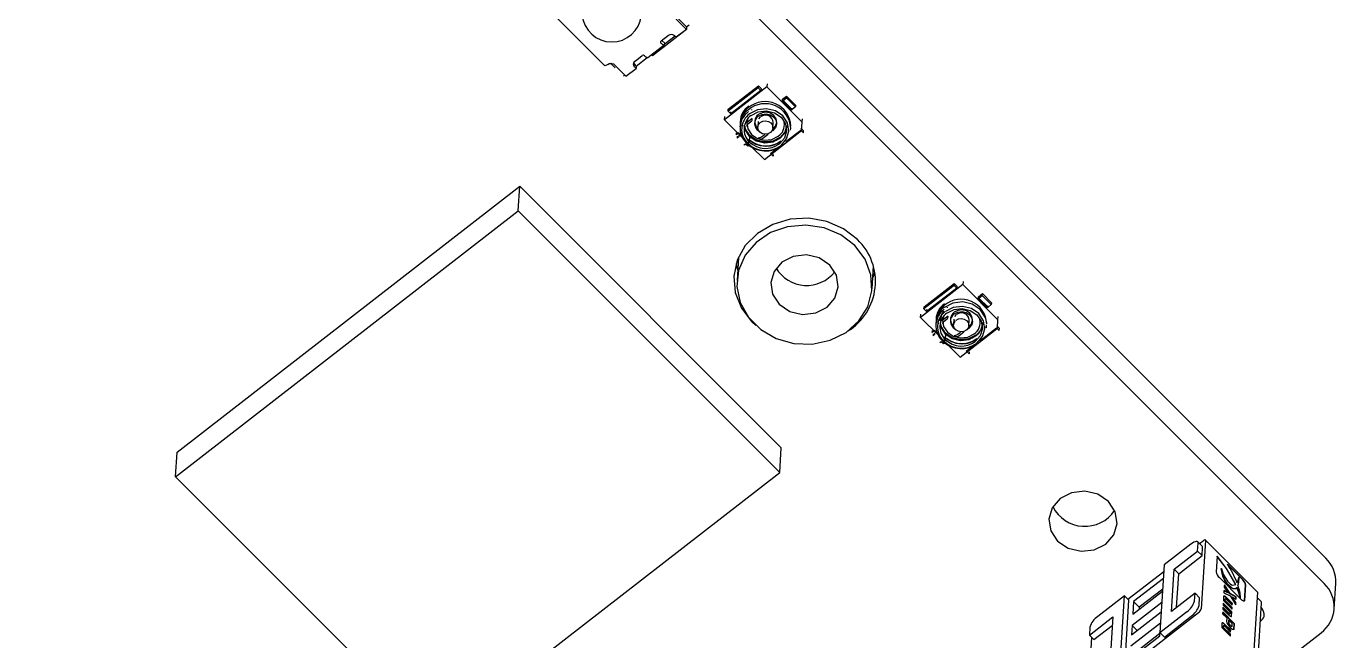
# Model space of a CAD drawing. Header units: millimetres. Extents: x 2 to 1109, y 2 to 430.
# Drawn here: x 472.57 to 511.3, y 367.65 to 385.83 of the extents above; entities that cross this region are included whole.
import ezdxf

# ---------------------------------------------------------------- set-up
doc = ezdxf.new("R2010")
doc.units = ezdxf.units.MM
doc.header["$LTSCALE"] = 0.5
doc.layers.add('几何体', color=7, linetype='Continuous')

msp = doc.modelspace()

# ---------------------------------------------------------------- linework, layer by layer
at = {"layer": '几何体'}
for p, q in [((510.998, 370.098), (472.618, 408.478)), ((510.95, 369.346), (472.571, 407.725)), ((487.932, 386.397), (489.666, 384.663)), ((491.761, 386.14), (492.097, 385.804)), ((492.055, 385.704), (491.087, 384.952)), ((492.092, 385.734), (491.794, 385.503)), ((492.054, 385.704), (492.055, 385.704)), ((492.055, 385.704), (492.055, 385.705)), ((492.097, 385.804), (492.092, 385.734)), ((492.097, 385.804), (492.178, 385.867)), ((491.368, 385.409), (491.464, 385.313)), ((491.446, 385.331), (491.444, 385.3)), ((491.464, 385.313), (491.756, 385.54)), ((490.952, 384.906), (491.436, 385.281)), ((491.087, 384.952), (491.054, 384.985)), ((489.868, 384.726), (489.861, 384.721)), ((489.861, 384.721), (489.988, 384.594)), ((490.305, 384.346), (490.603, 384.578)), ((490.607, 384.648), (490.603, 384.578)), ((490.607, 384.648), (490.934, 384.902)), ((490.228, 384.354), (490.267, 384.384)), ((494.475, 384.03), (493.223, 383.058)), ((494.218, 384.009), (493.325, 383.315)), ((493.328, 383.371), (494.222, 384.065)), ((494.298, 383.929), (493.405, 383.235)), ((494.222, 384.065), (494.218, 384.009)), ((494.298, 383.929), (494.218, 384.009)), ((494.222, 384.065), (494.302, 383.985)), ((494.302, 383.985), (494.298, 383.929)), ((494.481, 384.124), (494.475, 384.03)), ((495.515, 382.99), (494.475, 384.03)), ((494.934, 383.67), (495.053, 383.763)), ((495.05, 383.706), (495.053, 383.763)), ((495.053, 383.763), (495.32, 383.496)), ((494.931, 383.621), (494.934, 383.67)), ((494.931, 383.621), (494.953, 383.631)), ((495.197, 383.354), (494.931, 383.621)), ((494.953, 383.631), (495.05, 383.706)), ((495.219, 383.365), (494.953, 383.631)), ((495.05, 383.706), (495.316, 383.44)), ((495.201, 383.404), (495.197, 383.354)), ((495.316, 383.44), (495.219, 383.365)), ((495.32, 383.496), (495.316, 383.44)), ((493.223, 383.058), (493.229, 383.153)), ((493.223, 383.058), (493.771, 382.511)), ((493.325, 383.315), (493.328, 383.371)), ((493.405, 383.235), (493.325, 383.315)), ((493.405, 383.235), (493.408, 383.291)), ((493.837, 383.308), (493.758, 383.217)), ((494.039, 383.1), (493.89, 382.984)), ((493.924, 382.951), (494.008, 383.016)), ((494.015, 383.366), (494.014, 383.344)), ((494.015, 383.366), (494.014, 383.344)), ((494.214, 383.009), (494.203, 382.844)), ((494.235, 383.084), (494.288, 383.145)), ((495.197, 383.354), (495.219, 383.365)), ((495.499, 382.741), (495.515, 382.99)), ((495.515, 382.99), (495.521, 383.084)), ((493.646, 382.676), (493.571, 382.618)), ((493.571, 382.618), (493.575, 382.675)), ((493.642, 382.608), (493.638, 382.552)), ((493.646, 382.676), (493.722, 382.6)), ((493.681, 382.906), (493.677, 382.849)), ((493.891, 382.896), (493.879, 382.863)), ((493.881, 382.892), (493.893, 382.924)), ((494.408, 382.616), (494.324, 382.551)), ((494.357, 382.518), (494.506, 382.633)), ((494.397, 381.885), (495.499, 382.741)), ((494.594, 382.695), (494.578, 382.68)), ((494.652, 382.816), (494.663, 382.981)), ((495.036, 382.417), (495.472, 382.755)), ((495.175, 382.755), (495.178, 382.812)), ((495.182, 382.873), (495.184, 382.91)), ((495.552, 382.675), (495.472, 382.755)), ((495.475, 382.812), (495.555, 382.732)), ((495.499, 382.741), (495.505, 382.835)), ((495.552, 382.675), (495.555, 382.732)), ((493.597, 382.573), (493.593, 382.517)), ((493.638, 382.552), (493.593, 382.517)), ((493.793, 382.317), (493.838, 382.352)), ((493.838, 382.352), (493.905, 382.285)), ((493.898, 382.37), (493.862, 382.374)), ((493.872, 382.364), (493.908, 382.36)), ((493.95, 382.41), (493.898, 382.37)), ((493.905, 382.285), (493.979, 382.343)), ((493.908, 382.36), (493.96, 382.4)), ((493.961, 382.586), (493.95, 382.41)), ((493.96, 382.4), (493.971, 382.576)), ((494.009, 382.272), (494.397, 381.885)), ((494.219, 382.523), (494.258, 382.529)), ((494.578, 382.062), (494.815, 382.246)), ((494.854, 382.504), (494.855, 382.526)), ((494.854, 382.505), (494.855, 382.526)), ((494.578, 382.062), (494.658, 381.982)), ((494.661, 382.038), (494.658, 381.982)), ((477.034, 373.232), (487.163, 381.094)), ((487.118, 380.365), (487.163, 381.094)), ((487.163, 381.094), (494.897, 373.361)), ((476.989, 372.503), (487.118, 380.365)), ((487.118, 380.365), (494.851, 372.632)), ((493.631, 378.99), (493.589, 378.309)), ((497.581, 378.058), (497.624, 378.74)), ((500.266, 378.184), (499.015, 377.213)), ((500.01, 378.163), (499.116, 377.47)), ((499.12, 377.526), (500.013, 378.22)), ((500.09, 378.083), (499.196, 377.39)), ((500.013, 378.22), (500.01, 378.163)), ((500.09, 378.083), (500.01, 378.163)), ((500.013, 378.22), (500.093, 378.14)), ((500.093, 378.14), (500.09, 378.083)), ((500.272, 378.279), (500.266, 378.184)), ((501.306, 377.144), (500.266, 378.184)), ((500.722, 377.776), (500.725, 377.825)), ((500.722, 377.776), (500.744, 377.786)), ((500.989, 377.509), (500.722, 377.776)), ((500.725, 377.825), (500.845, 377.918)), ((500.744, 377.786), (500.841, 377.861)), ((501.011, 377.519), (500.744, 377.786)), ((500.841, 377.861), (500.845, 377.918)), ((500.841, 377.861), (501.108, 377.595)), ((500.845, 377.918), (501.111, 377.651)), ((501.108, 377.595), (501.011, 377.519)), ((501.111, 377.651), (501.108, 377.595)), ((499.015, 377.213), (499.021, 377.307)), ((499.015, 377.213), (499.562, 376.666)), ((499.116, 377.47), (499.12, 377.526)), ((499.196, 377.39), (499.116, 377.47)), ((499.196, 377.39), (499.2, 377.446)), ((499.609, 377.441), (499.55, 377.372)), ((499.831, 377.254), (499.682, 377.139)), ((499.806, 377.52), (499.805, 377.499)), ((499.806, 377.52), (499.805, 377.499)), ((500.027, 377.239), (500.08, 377.3)), ((500.992, 377.559), (500.989, 377.509)), ((500.989, 377.509), (501.011, 377.519)), ((501.306, 377.144), (501.312, 377.239)), ((499.437, 376.831), (499.363, 376.773)), ((499.363, 376.773), (499.366, 376.829)), ((499.437, 376.831), (499.513, 376.755)), ((499.472, 377.06), (499.469, 377.004)), ((499.682, 377.051), (499.67, 377.018)), ((499.672, 377.046), (499.684, 377.079)), ((499.715, 377.106), (499.799, 377.171)), ((500.005, 377.164), (499.995, 376.999)), ((500.188, 376.04), (501.291, 376.895)), ((500.386, 376.849), (500.369, 376.835)), ((500.443, 376.886), (500.372, 376.85)), ((500.444, 376.971), (500.454, 377.136)), ((500.767, 376.525), (501.263, 376.91)), ((500.966, 376.91), (500.97, 376.966)), ((500.973, 377.028), (500.976, 377.065)), ((501.343, 376.83), (501.263, 376.91)), ((501.267, 376.966), (501.347, 376.886)), ((501.291, 376.895), (501.306, 377.144)), ((501.291, 376.895), (501.296, 376.99)), ((501.343, 376.83), (501.347, 376.886)), ((499.388, 376.728), (499.385, 376.672)), ((499.429, 376.706), (499.385, 376.672)), ((499.433, 376.763), (499.429, 376.706)), ((499.585, 376.472), (499.629, 376.506)), ((499.629, 376.506), (499.696, 376.44)), ((499.689, 376.524), (499.654, 376.528)), ((499.664, 376.518), (499.699, 376.514)), ((499.741, 376.565), (499.689, 376.524)), ((499.696, 376.44), (499.771, 376.498)), ((499.699, 376.514), (499.751, 376.555)), ((499.752, 376.741), (499.741, 376.565)), ((499.751, 376.555), (499.762, 376.731)), ((499.801, 376.427), (500.188, 376.04)), ((500.011, 376.678), (500.049, 376.684)), ((500.199, 376.771), (500.115, 376.706)), ((500.148, 376.672), (500.297, 376.788)), ((500.645, 376.659), (500.646, 376.68)), ((500.645, 376.659), (500.646, 376.68)), ((500.369, 376.216), (500.607, 376.401)), ((500.369, 376.216), (500.449, 376.136)), ((500.453, 376.193), (500.449, 376.136)), ((494.851, 372.632), (494.897, 373.361)), ((476.989, 372.503), (477.034, 373.232)), ((484.722, 364.77), (494.851, 372.632)), ((476.989, 372.503), (484.722, 364.77)), ((507.267, 370.527), (507.371, 370.608)), ((507.442, 370.619), (507.316, 368.596)), ((508.972, 369.099), (507.439, 370.632)), ((507.01, 370.509), (506.221, 369.897)), ((506.518, 369.769), (507.21, 370.306)), ((507.21, 370.306), (507.225, 370.542)), ((507.21, 370.306), (507.344, 370.173)), ((507.347, 370.447), (507.214, 370.58)), ((507.344, 370.173), (507.358, 370.408)), ((506.221, 369.897), (506.096, 367.897)), ((506.651, 369.635), (507.344, 370.173)), ((507.786, 370.156), (507.757, 369.69)), ((508.549, 369.465), (508.094, 369.919)), ((508.542, 369.459), (508.115, 369.886)), ((505.146, 368.881), (506.209, 369.706)), ((506.196, 369.495), (505.317, 368.813)), ((506.439, 368.522), (506.518, 369.769)), ((506.518, 369.769), (506.651, 369.635)), ((506.588, 368.638), (506.651, 369.635)), ((507.852, 369.522), (508.511, 368.863)), ((507.904, 369.785), (507.912, 369.791)), ((508.429, 369.527), (508.437, 369.532)), ((508.542, 369.459), (508.549, 369.465)), ((505.293, 368.436), (506.172, 369.118)), ((506.176, 369.183), (505.484, 368.646)), ((507.132, 369.06), (506.439, 368.522)), ((507.117, 368.824), (507.132, 369.06)), ((507.132, 369.06), (507.265, 368.926)), ((507.987, 369.137), (507.983, 369.072)), ((507.983, 369.072), (508.168, 368.977)), ((508.099, 369.069), (507.986, 369.127)), ((508.106, 369.075), (507.987, 369.137)), ((508.002, 369.302), (507.998, 369.237)), ((507.998, 369.237), (508.106, 369.075)), ((508.165, 369.041), (508.001, 369.286)), ((508.172, 369.047), (508.002, 369.302)), ((508.099, 369.069), (508.106, 369.075)), ((508.165, 369.041), (508.172, 369.047)), ((508.35, 368.953), (508.172, 369.047)), ((508.6, 368.834), (508.629, 369.3)), ((508.608, 368.839), (508.637, 369.305)), ((508.629, 369.3), (508.637, 369.305)), ((508.976, 369.086), (508.849, 367.063)), ((511.247, 368.596), (511.294, 369.349)), ((505.044, 368.983), (504.255, 368.37)), ((504.919, 366.984), (505.044, 368.983)), ((505.044, 368.983), (505.178, 368.85)), ((505.052, 366.85), (505.178, 368.85)), ((506.152, 368.789), (505.273, 368.107)), ((505.317, 368.813), (505.293, 368.436)), ((505.484, 368.646), (505.317, 368.813)), ((507.251, 368.691), (507.265, 368.926)), ((507.966, 368.762), (507.962, 368.706)), ((507.962, 368.706), (508.161, 368.507)), ((508.215, 368.499), (507.965, 368.75)), ((508.223, 368.505), (507.966, 368.762)), ((507.979, 368.971), (507.971, 368.842)), ((507.971, 368.842), (508.228, 368.584)), ((508.019, 368.833), (508.023, 368.891)), ((508.019, 368.833), (508.026, 368.839)), ((508.224, 368.629), (508.019, 368.833)), ((508.023, 368.891), (508.03, 368.897)), ((508.026, 368.839), (508.03, 368.897)), ((508.231, 368.635), (508.026, 368.839)), ((508.038, 368.943), (508.045, 368.949)), ((508.231, 368.75), (508.038, 368.943)), ((508.239, 368.755), (508.045, 368.949)), ((508.056, 368.883), (508.235, 368.704)), ((508.342, 368.948), (508.165, 369.041)), ((508.168, 368.977), (508.335, 368.72)), ((508.224, 368.944), (508.232, 368.949)), ((508.332, 368.783), (508.224, 368.944)), ((508.229, 368.71), (508.231, 368.75)), ((508.231, 368.75), (508.239, 368.755)), ((508.34, 368.789), (508.232, 368.949)), ((508.232, 368.949), (508.346, 368.885)), ((508.235, 368.704), (508.239, 368.755)), ((508.329, 368.73), (508.332, 368.783)), ((508.332, 368.783), (508.34, 368.789)), ((508.335, 368.72), (508.34, 368.789)), ((508.339, 368.889), (508.342, 368.948)), ((508.342, 368.948), (508.35, 368.953)), ((508.346, 368.885), (508.35, 368.953)), ((508.471, 368.916), (508.478, 368.921)), ((508.606, 368.838), (508.608, 368.839)), ((509.087, 368.811), (508.966, 368.932)), ((508.986, 366.985), (509.098, 368.772)), ((504.008, 367.821), (504.7, 368.358)), ((504.036, 366.005), (507.238, 368.491)), ((504.7, 368.358), (504.622, 367.111)), ((505.255, 367.825), (506.134, 368.507)), ((505.484, 368.646), (505.48, 368.581)), ((506.096, 367.897), (506.885, 368.51)), ((506.229, 367.764), (507.018, 368.376)), ((507.95, 368.508), (507.946, 368.454)), ((507.946, 368.454), (508.069, 368.331)), ((508.293, 368.152), (507.949, 368.496)), ((508.3, 368.158), (507.95, 368.508)), ((507.958, 368.643), (507.955, 368.591)), ((507.955, 368.591), (508.145, 368.4)), ((508.128, 368.459), (507.957, 368.63)), ((508.136, 368.465), (507.958, 368.643)), ((508.069, 368.331), (508.063, 368.223)), ((508.128, 368.459), (508.136, 368.465)), ((508.15, 368.447), (508.158, 368.453)), ((508.161, 368.507), (508.158, 368.453)), ((508.207, 368.37), (508.215, 368.499)), ((508.209, 368.37), (508.215, 368.375)), ((508.215, 368.375), (508.223, 368.505)), ((508.215, 368.499), (508.223, 368.505)), ((508.221, 368.591), (508.224, 368.629)), ((508.224, 368.629), (508.231, 368.635)), ((508.228, 368.584), (508.231, 368.635)), ((504.023, 368.056), (504.008, 367.821)), ((504.141, 367.687), (504.685, 368.109)), ((506.113, 368.177), (505.234, 367.495)), ((505.273, 368.107), (505.255, 367.825)), ((505.424, 367.956), (505.273, 368.107)), ((506.09, 367.801), (506.096, 367.897)), ((506.096, 367.897), (506.229, 367.764)), ((507.929, 368.177), (507.921, 368.049)), ((507.921, 368.049), (508.178, 367.792)), ((507.969, 368.042), (507.973, 368.092)), ((507.969, 368.042), (507.977, 368.048)), ((508.174, 367.838), (507.969, 368.042)), ((507.973, 368.092), (507.98, 368.098)), ((507.973, 368.092), (507.974, 368.093)), ((507.981, 368.099), (507.974, 368.093)), ((507.977, 368.048), (507.98, 368.098)), ((508.181, 367.843), (507.977, 368.048)), ((507.988, 368.149), (507.995, 368.155)), ((508.181, 367.956), (507.988, 368.149)), ((508.189, 367.962), (507.995, 368.155)), ((508.013, 368.084), (508.186, 367.911)), ((508.123, 368.264), (508.12, 368.175)), ((508.12, 368.175), (508.127, 368.181)), ((508.123, 368.264), (508.131, 368.269)), ((508.131, 368.269), (508.127, 368.181)), ((508.233, 368.167), (508.131, 368.269)), ((508.179, 367.917), (508.181, 367.956)), ((508.181, 367.956), (508.189, 367.962)), ((508.186, 367.911), (508.189, 367.962)), ((508.22, 368.075), (508.228, 368.081)), ((508.228, 368.081), (508.233, 368.167)), ((508.282, 367.988), (508.293, 368.152)), ((508.282, 367.988), (508.29, 367.994)), ((508.29, 367.994), (508.3, 368.158)), ((508.293, 368.152), (508.3, 368.158)), ((509.139, 366.555), (510.859, 367.89)), ((504.074, 367.754), (504.004, 366.632)), ((504.008, 367.821), (504.141, 367.687)), ((505.211, 367.119), (506.09, 367.801)), ((506.094, 367.866), (505.401, 367.328)), ((508.171, 367.798), (508.174, 367.838)), ((508.174, 367.838), (508.181, 367.843)), ((508.178, 367.792), (508.181, 367.843))]:
    msp.add_line(p, q, dxfattribs=at)
at = {"layer": '几何体', "flags": 128}
for points in [[(491.763, 386.248), (491.737, 386.22), (491.72, 386.184), (491.718, 386.143), (491.73, 386.105), (491.845, 385.981), (492.092, 385.734)], [(491.339, 385.329), (491.359, 385.311), (491.378, 385.296), (491.396, 385.286), (491.411, 385.279), (491.424, 385.278), (491.434, 385.281), (491.441, 385.288), (491.444, 385.3)], [(491.794, 385.503), (491.752, 385.544), (491.694, 385.575), (491.646, 385.582), (491.599, 385.575), (491.559, 385.556), (491.343, 385.389)], [(490.603, 384.578), (490.574, 384.606), (490.566, 384.615), (490.562, 384.62), (490.545, 384.645), (490.534, 384.675), (490.531, 384.706), (490.536, 384.735), (490.55, 384.763), (490.572, 384.79), (490.572, 384.79), (490.576, 384.793), (490.587, 384.802), (490.627, 384.833), (490.787, 384.958)], [(490.855, 384.954), (490.875, 384.935), (490.894, 384.921), (490.912, 384.91), (490.927, 384.904), (490.94, 384.902), (490.95, 384.905), (490.952, 384.906)], [(489.767, 384.699), (489.725, 384.671), (489.69, 384.658), (489.667, 384.662), (489.66, 384.683)], [(489.767, 384.699), (489.807, 384.72), (489.847, 384.729), (489.889, 384.726), (489.933, 384.71), (489.955, 384.694), (490.058, 384.594), (490.305, 384.346)], [(494.891, 382.303), (495.055, 382.493), (495.123, 382.725), (495.084, 382.965), (494.945, 383.174), (494.727, 383.322), (494.463, 383.385), (494.192, 383.355), (493.957, 383.236)], [(493.756, 383.206), (493.759, 383.217), (493.837, 383.307)], [(493.902, 383.071), (493.876, 382.983), (493.907, 382.792), (494.018, 382.624), (494.193, 382.506), (494.404, 382.455), (494.62, 382.479), (494.808, 382.575)], [(494.004, 383.189), (494.215, 383.297), (494.459, 383.324), (494.697, 383.266), (494.893, 383.133), (495.018, 382.945), (495.053, 382.73), (494.991, 382.521), (494.844, 382.349)], [(494.218, 383.165), (494.328, 383.22), (494.453, 383.234), (494.576, 383.205), (494.677, 383.136), (494.742, 383.039), (494.759, 382.928), (494.728, 382.82), (494.652, 382.731)], [(494.655, 382.778), (494.731, 382.867), (494.762, 382.975), (494.745, 383.086), (494.68, 383.183), (494.579, 383.252), (494.456, 383.281), (494.331, 383.267), (494.221, 383.212)], [(494.278, 382.98), (494.351, 383.018), (494.434, 383.029), (494.517, 383.011), (494.587, 382.968), (494.635, 382.905), (494.653, 382.832), (494.638, 382.758), (494.594, 382.695)], [(493.758, 382.872), (493.748, 382.936), (493.752, 382.948)], [(493.802, 382.874), (493.816, 382.779), (493.943, 382.584)], [(494.854, 382.505), (494.642, 382.397), (494.399, 382.37), (494.161, 382.427), (493.964, 382.56), (493.839, 382.749), (493.819, 382.875)], [(493.961, 382.586), (493.839, 382.775), (493.824, 382.875)], [(494.856, 382.537), (494.644, 382.43), (494.401, 382.403), (494.163, 382.46), (493.967, 382.593), (493.841, 382.782), (493.827, 382.875)], [(493.891, 382.896), (493.902, 382.926), (493.924, 382.951)], [(493.953, 382.574), (494.159, 382.438), (494.407, 382.38), (494.66, 382.411), (494.878, 382.525), (495.029, 382.705), (495.042, 382.752)], [(494.578, 382.68), (494.505, 382.643), (494.421, 382.632), (494.338, 382.649), (494.268, 382.693), (494.221, 382.756), (494.203, 382.829), (494.217, 382.903), (494.261, 382.966)], [(495.062, 382.885), (495.001, 382.676), (494.854, 382.505)], [(495.044, 382.836), (495, 382.692), (494.855, 382.526)], [(493.943, 382.584), (493.944, 382.58), (493.948, 382.58), (493.954, 382.582), (493.961, 382.586)], [(493.971, 382.576), (493.964, 382.572), (493.958, 382.57), (493.954, 382.57), (493.953, 382.574)], [(494.324, 382.551), (494.293, 382.535), (494.258, 382.529)], [(497.156, 379.515), (496.741, 379.836), (496.247, 380.053), (495.708, 380.15), (495.162, 380.121), (494.645, 379.968), (494.192, 379.701), (493.835, 379.339), (493.598, 378.907), (493.496, 378.433), (493.538, 377.95), (493.719, 377.491), (494.028, 377.087), (494.147, 376.977)], [(497.074, 379.34), (496.659, 379.657), (496.165, 379.864), (495.627, 379.947), (495.086, 379.899), (494.582, 379.724), (494.153, 379.435), (493.83, 379.053), (493.636, 378.606), (493.588, 378.128), (493.687, 377.654), (493.928, 377.22), (494.291, 376.857), (494.75, 376.592), (495.271, 376.445), (495.815, 376.428), (496.342, 376.54), (496.813, 376.774), (497.193, 377.113), (497.454, 377.532), (497.576, 377.998), (497.55, 378.479), (497.379, 378.937), (497.074, 379.34)], [(493.564, 378.806), (493.585, 378.703), (493.608, 378.616)], [(496.33, 378.762), (496.018, 378.973), (495.64, 379.064), (495.254, 379.021), (494.918, 378.85), (494.684, 378.578), (494.587, 378.246), (494.642, 377.905), (494.84, 377.605), (495.152, 377.394), (495.53, 377.303), (495.916, 377.346), (496.251, 377.517), (496.486, 377.789), (496.583, 378.121), (496.528, 378.463), (496.33, 378.762)], [(497.6, 378.365), (497.634, 378.449), (497.668, 378.549)], [(499.548, 377.361), (499.551, 377.372), (499.726, 377.574)], [(500.932, 377.197), (500.927, 377.222), (500.779, 377.446), (500.545, 377.604), (500.262, 377.673), (499.973, 377.64), (499.722, 377.513)], [(499.596, 377.119), (499.658, 377.328), (499.717, 377.397)], [(499.694, 377.226), (499.668, 377.138), (499.698, 376.947), (499.81, 376.779), (499.984, 376.661), (500.196, 376.61), (500.412, 376.634), (500.6, 376.729)], [(500.682, 376.457), (500.846, 376.648), (500.914, 376.88), (500.876, 377.119), (500.737, 377.329), (500.518, 377.476), (500.254, 377.54), (499.984, 377.51), (499.749, 377.391)], [(499.795, 377.344), (500.007, 377.451), (500.25, 377.478), (500.488, 377.421), (500.685, 377.288), (500.81, 377.1), (500.844, 376.885), (500.783, 376.675), (500.635, 376.504)], [(500.01, 377.319), (500.119, 377.375), (500.245, 377.389), (500.367, 377.359), (500.469, 377.291), (500.533, 377.193), (500.551, 377.082), (500.519, 376.974), (500.443, 376.886)], [(500.446, 376.933), (500.522, 377.022), (500.554, 377.129), (500.536, 377.24), (500.472, 377.338), (500.37, 377.406), (500.247, 377.436), (500.122, 377.422), (500.013, 377.366)], [(500.069, 377.135), (500.142, 377.173), (500.226, 377.183), (500.309, 377.166), (500.379, 377.123), (500.426, 377.06), (500.444, 376.986), (500.43, 376.913), (500.386, 376.849)], [(499.549, 377.027), (499.54, 377.091), (499.543, 377.103)], [(499.596, 377.01), (499.608, 376.934), (499.734, 376.739)], [(499.752, 376.741), (499.63, 376.929), (499.61, 377.062)], [(500.645, 376.659), (500.434, 376.552), (500.19, 376.525), (499.952, 376.582), (499.756, 376.715), (499.631, 376.903), (499.611, 377.029)], [(500.647, 376.692), (500.436, 376.585), (500.192, 376.558), (499.954, 376.615), (499.758, 376.748), (499.633, 376.936), (499.618, 377.03)], [(499.682, 377.051), (499.693, 377.081), (499.715, 377.106)], [(499.744, 376.729), (499.95, 376.592), (500.199, 376.535), (500.451, 376.566), (500.669, 376.68), (500.821, 376.86), (500.838, 376.923)], [(500.369, 376.835), (500.296, 376.798), (500.213, 376.787), (500.13, 376.804), (500.06, 376.847), (500.012, 376.91), (499.994, 376.984), (500.009, 377.057), (500.053, 377.121)], [(500.854, 377.04), (500.793, 376.831), (500.645, 376.659)], [(500.951, 376.906), (500.969, 376.966), (500.964, 376.995)], [(499.734, 376.739), (499.736, 376.735), (499.739, 376.734), (499.745, 376.737), (499.752, 376.741)], [(499.762, 376.731), (499.755, 376.727), (499.749, 376.724), (499.746, 376.725), (499.744, 376.729)], [(500.115, 376.706), (500.084, 376.69), (500.049, 376.684)], [(504.57, 371.771), (504.255, 371.984), (503.874, 372.076), (503.484, 372.032), (503.144, 371.86), (502.908, 371.585), (502.81, 371.25), (502.865, 370.905), (503.066, 370.603), (503.38, 370.39), (503.762, 370.298), (504.152, 370.341), (504.491, 370.513), (504.728, 370.788), (504.826, 371.123), (504.77, 371.468), (504.57, 371.771)], [(507.442, 370.619), (507.442, 370.627), (507.438, 370.633), (507.432, 370.635), (507.423, 370.635), (507.412, 370.632), (507.399, 370.627), (507.385, 370.619), (507.371, 370.608)], [(507.225, 370.542), (507.222, 370.566), (507.211, 370.582), (507.192, 370.591), (507.166, 370.591), (507.133, 370.582), (507.095, 370.565), (507.054, 370.54), (507.01, 370.509)], [(507.358, 370.408), (507.356, 370.432), (507.347, 370.447)], [(508.327, 369.315), (508.059, 369.785), (507.779, 370.15)], [(508.334, 369.32), (508.066, 369.791), (507.786, 370.156)], [(508.367, 369.22), (508.327, 369.186), (508.263, 369.185), (508.197, 369.22), (508.118, 369.292), (508.061, 369.359), (508.015, 369.431), (507.952, 369.566), (507.904, 369.785)], [(508.374, 369.226), (508.335, 369.191), (508.271, 369.191), (508.204, 369.225), (508.125, 369.298), (508.068, 369.365), (508.022, 369.437), (507.96, 369.572), (507.912, 369.791)], [(507.912, 369.791), (507.965, 369.62), (508.019, 369.519), (508.092, 369.417), (508.134, 369.371), (508.176, 369.333), (508.215, 369.307), (508.248, 369.294), (508.334, 369.32)], [(508.972, 369.099), (508.975, 369.094), (508.976, 369.086)], [(508.045, 368.949), (508.034, 368.957), (508.024, 368.964), (508.014, 368.97), (508.005, 368.974), (507.996, 368.976), (507.989, 368.976), (507.983, 368.974), (507.979, 368.971)], [(508.511, 368.863), (508.527, 368.853), (508.542, 368.844), (508.556, 368.838), (508.569, 368.834), (508.581, 368.832), (508.591, 368.832), (508.6, 368.834), (508.608, 368.839)], [(509.098, 368.772), (509.095, 368.797), (509.087, 368.811)], [(508.145, 368.4), (508.157, 368.391), (508.168, 368.382), (508.179, 368.376), (508.188, 368.372), (508.197, 368.369), (508.204, 368.369), (508.21, 368.371), (508.215, 368.375)], [(507.995, 368.155), (507.984, 368.164), (507.973, 368.172), (507.963, 368.178), (507.954, 368.181), (507.946, 368.183), (507.939, 368.183), (507.933, 368.181), (507.929, 368.177)], [(507.98, 368.098), (507.982, 368.1), (507.985, 368.1), (507.988, 368.1), (507.992, 368.099), (507.997, 368.096), (508.002, 368.093), (508.007, 368.089), (508.013, 368.084)], [(508.063, 368.223), (508.076, 368.183), (508.101, 368.137), (508.134, 368.09), (508.171, 368.048), (508.209, 368.014), (508.244, 367.992), (508.272, 367.985), (508.29, 367.994)]]:
    msp.add_lwpolyline(points, dxfattribs=at)
at = {"layer": '几何体'}
for centre, radius, start, end in [((489.888, 386.24), 0.879, 185.2136, 353.7191), ((491.366, 385.358), 0.0391, 126.3987, 226.4207), ((490.819, 384.916), 0.0524, 46.0588, 126.7606), ((490.704, 384.786), 0.168, 182.731, 234.7744), ((494.204, 382.977), 0.519, 121.4574, 181.1758), ((494.206, 383.015), 0.519, 121.4574, 181.1758), ((494.418, 382.776), 0.759, 2.6817, 130.0029), ((494.422, 382.837), 0.76, 2.6817, 130.0029), ((494.288, 382.811), 0.61, 126.381, 225.7887), ((494.2, 382.916), 0.519, 121.4574, 181.1758), ((494.295, 382.777), 0.569, 126.3797, 225.7436), ((494.308, 382.777), 0.512, 126.3777, 225.6683), ((493.96, 383.082), 0.0815, 306.3837, 12.6355), ((494.368, 382.953), 0.259, 125.3108, 241.0113), ((494.377, 383), 0.263, 126.1855, 225.7796), ((494.435, 382.97), 0.228, 2.6817, 130.0029), ((494.598, 382.906), 0.392, 302.4338, 10.2232), ((494.436, 382.959), 0.819, 226.5763, 306.7484), ((494.433, 382.915), 0.765, 226.6132, 306.7475), ((494.44, 383.032), 0.748, 226.6254, 306.7473), ((494.432, 382.901), 0.688, 226.6748, 306.7461), ((494.443, 383.077), 0.688, 226.6748, 306.7461), ((494.447, 383.002), 0.719, 230.2838, 307.7966), ((494.451, 382.978), 0.699, 234.2868, 308.6726), ((494.291, 382.605), 0.109, 228.8513, 306.7011), ((495.961, 378.276), 1.722, 301.4672, 46.0575), ((495.65, 379.217), 1.056, 211.014, 321.8053), ((499.995, 377.132), 0.519, 121.4574, 181.1758), ((499.998, 377.17), 0.519, 121.4574, 181.1758), ((500.214, 376.992), 0.76, 2.6817, 130.0029), ((500.079, 376.966), 0.61, 126.381, 225.7887), ((499.992, 377.071), 0.519, 121.4574, 181.1758), ((500.086, 376.932), 0.569, 126.3797, 225.7436), ((500.099, 376.931), 0.512, 126.3777, 225.6683), ((499.751, 377.237), 0.0815, 306.3837, 12.6355), ((500.16, 377.108), 0.259, 125.3108, 241.0113), ((500.157, 377.159), 0.253, 124.8185, 221.1821), ((500.226, 377.125), 0.228, 2.6817, 130.0029), ((500.38, 377.066), 0.402, 303.2168, 13.2481), ((500.419, 377.05), 0.434, 301.6191, 1.373), ((500.227, 377.113), 0.819, 226.5763, 306.7484), ((500.224, 377.07), 0.765, 226.6132, 306.7475), ((500.232, 377.187), 0.748, 226.6254, 306.7473), ((500.224, 377.056), 0.688, 226.6748, 306.7461), ((500.235, 377.232), 0.688, 226.6748, 306.7461), ((500.239, 377.156), 0.719, 230.2838, 307.7966), ((500.243, 377.133), 0.699, 234.2868, 308.6726), ((500.083, 376.76), 0.109, 228.8513, 306.7011), ((503.875, 372.095), 1.059, 206.6494, 326.1698), ((504.908, 367.936), 3.753, 22.4824, 31.9082), ((510.32, 369.397), 0.975, 357.1579, 45.9753), ((508.04, 369.74), 0.288, 190.0664, 229.0805), ((507.933, 369.621), 0.505, 329.5714, 349.244), ((507.94, 369.627), 0.505, 329.5714, 349.244), ((507.542, 369.535), 0.894, 344.2108, 356.9127), ((507.23, 369.562), 1.207, 356.4282, 358.5816), ((508.231, 369.183), 0.415, 16.2553, 41.5619), ((508.238, 369.189), 0.415, 16.2553, 41.5619), ((506.837, 368.527), 1.68, 13.3913, 24.3872), ((506.844, 368.532), 1.68, 13.3913, 24.3872), ((507.275, 368.868), 1.204, 2.5435, 20.6176), ((510.294, 368.656), 0.952, 306.3961, 46.418), ((506.553, 368.998), 0.591, 304.2261, 342.8883), ((506.686, 368.865), 0.591, 304.2261, 342.8883), ((507.981, 368.895), 0.0747, 40.1055, 91.6024), ((508.03, 368.865), 0.0312, 33.4199, 90.4546), ((504.587, 367.882), 0.591, 124.2261, 162.8883), ((507.127, 368.654), 0.197, 304.2261, 342.8883), ((508.152, 368.477), 0.0299, 216.4554, 266.2134), ((508.16, 368.483), 0.0299, 216.4554, 266.2134), ((508.835, 368.509), 0.364, 308.9021, 338.006), ((508.809, 368.414), 0.366, 353.484, 39.7727), ((507.933, 368.107), 0.0698, 37.4293, 93.114), ((508.259, 368.214), 0.144, 195.499, 254.501), ((508.266, 368.22), 0.144, 195.499, 254.501)]:
    msp.add_arc(centre, radius, start, end, dxfattribs=at)

doc.saveas('drawing.dxf')
